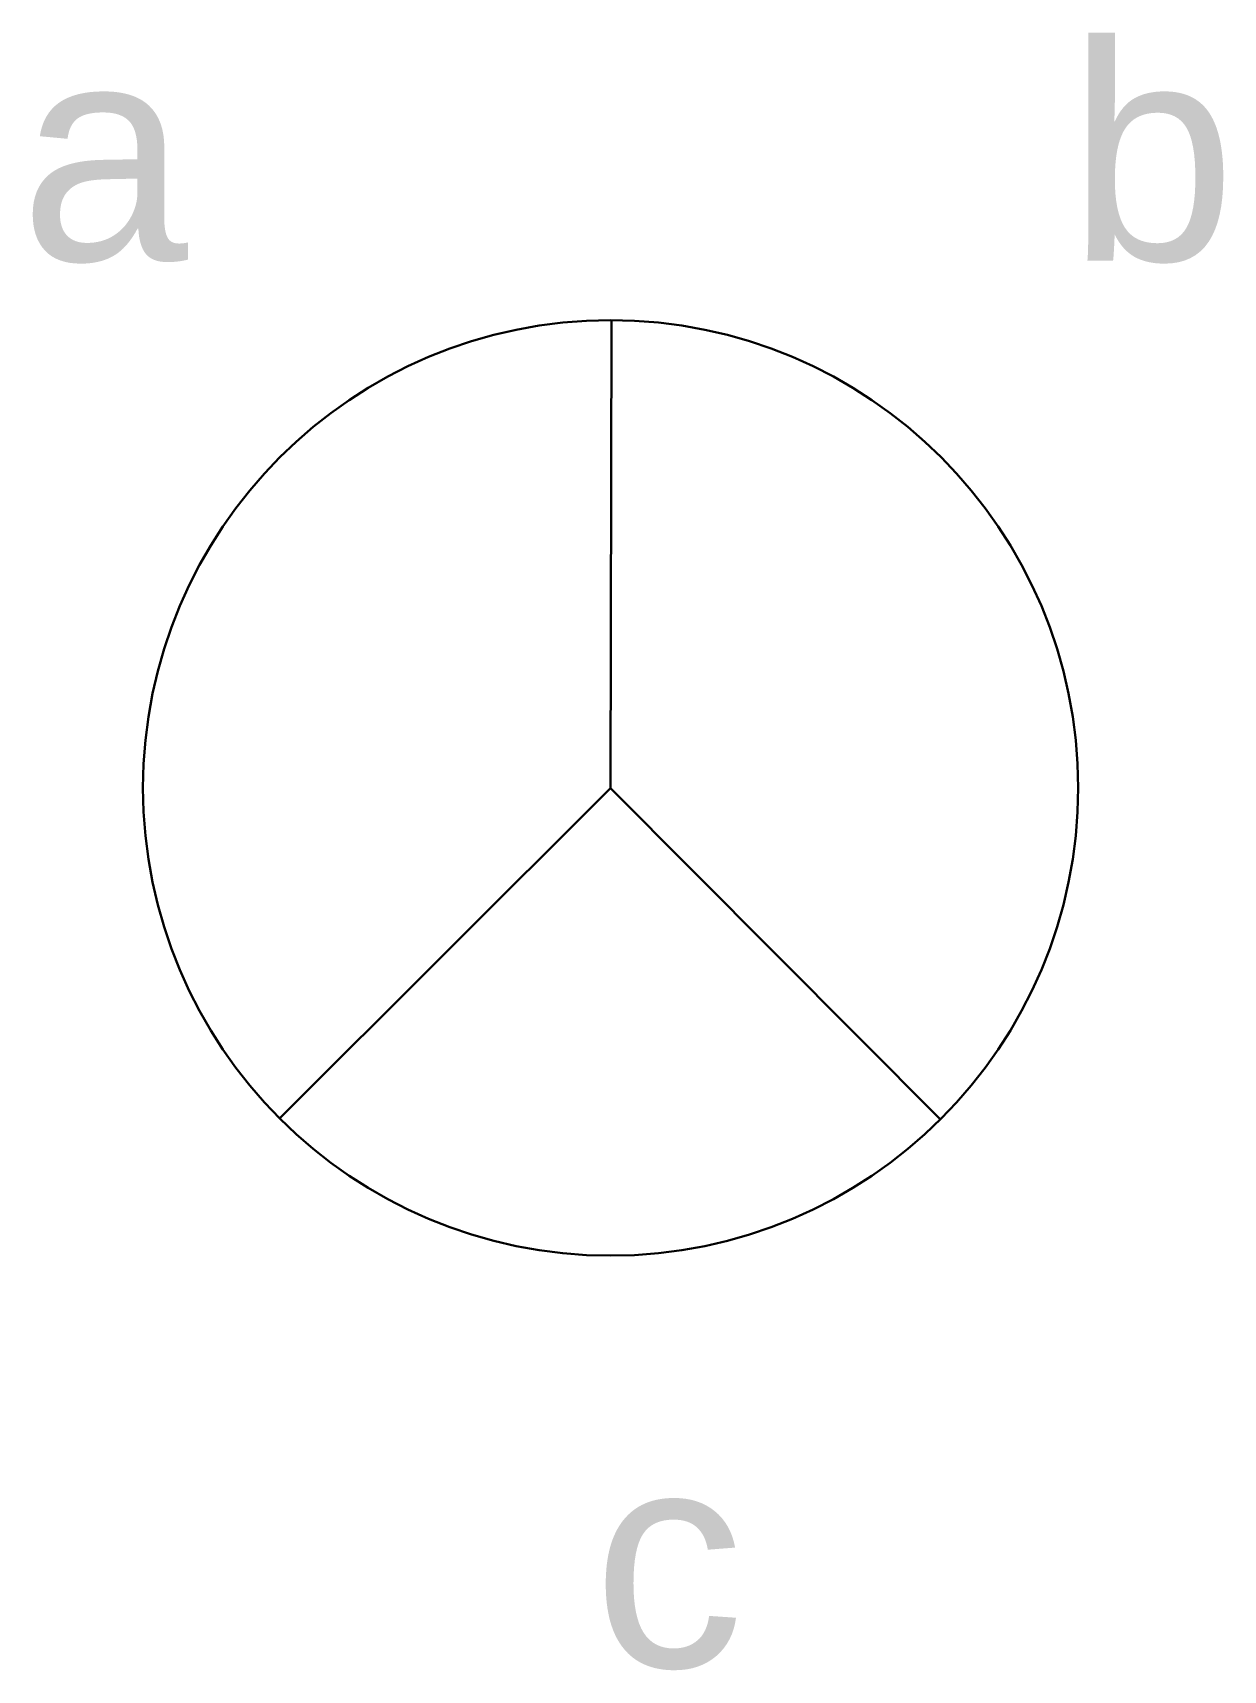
# Model space of a CAD drawing. Header units: metres. Extents: x 5326.1 to 5375.6, y 813.3 to 881.4.
import ezdxf

# ---------------------------------------------------------------- set-up
doc = ezdxf.new("R2010")
doc.units = ezdxf.units.M
doc.linetypes.add('ACAD_ISO03W100', pattern=[30, 12, -18])
doc.styles.get("Standard").update_dxf_attribs({"font": 'Arial.ttf'})

msp = doc.modelspace()

# ---------------------------------------------------------------- linework, layer by layer
at = {"lineweight": 30}
for p, q in [((5350.175, 869.462), (5350.14, 850.003)), ((5336.356, 836.268), (5350.14, 850.003)), ((5350.139, 850.02), (5350.139, 850.02)), ((5350.139, 850.02), (5350.139, 850.02)), ((5350.139, 850.02), (5350.139, 850.02)), ((5350.14, 850.003), (5363.875, 836.219))]:
    msp.add_line(p, q, dxfattribs=at)
msp.add_circle((5350.139, 850.02), 19.459, dxfattribs=at)

# ---------------------------------------------------------------- texts
at = {"linetype": 'ACAD_ISO03W100', "lineweight": 30, "char_height": 9, "attachment_point": 1}
for s, insert in [('b', (5369.177, 880.959)), ('a', (5325.558, 880.959)), ('c', (5349.406, 822.438))]:
    msp.add_mtext_dynamic_manual_height_columns(s, width=20.52454, gutter_width=12.5, heights=[0], dxfattribs=dict(at, insert=insert))

doc.saveas('drawing.dxf')
